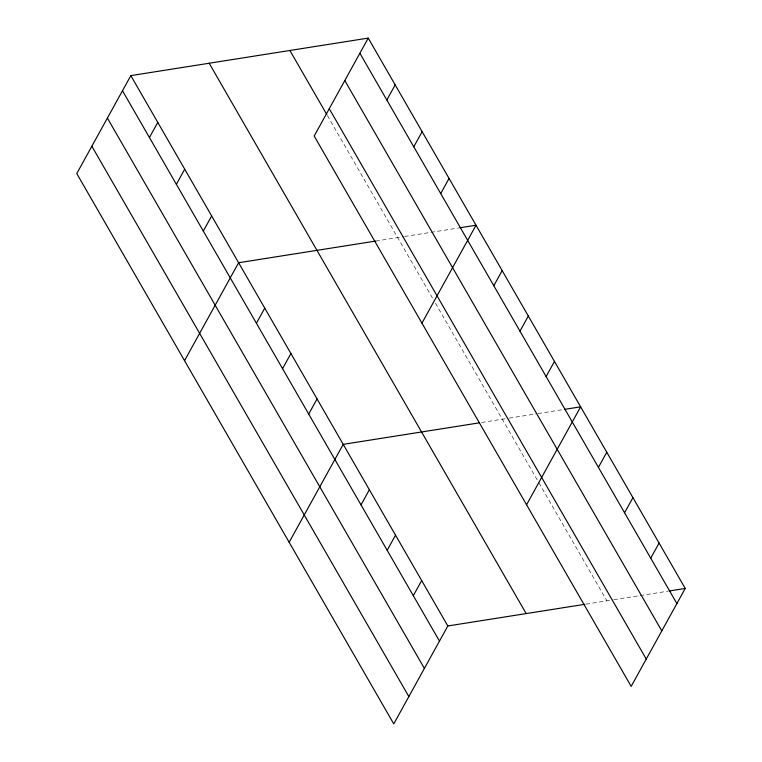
<?xml version="1.0" encoding="UTF-8"?>
<svg xmlns="http://www.w3.org/2000/svg" width="762" height="762" viewBox="0 0 762 762"><rect width="100%" height="100%" fill="white"/><g stroke="black" fill="none" stroke-linecap="round" stroke-linejoin="round"><path stroke-width="0.57" stroke-dasharray="3.81 2.86" d="M375.761 241.059L403.431 236.687M404.584 236.506L458.734 227.952M481.527 422.491L508.044 418.3M509.197 418.119L536.848 413.756M537.991 413.566L563.347 409.565M586.13 604.114L612.648 599.923M613.801 599.742L667.95 591.179M327.384 115.567L433.121 299.142M435.445 303.181L538.315 481.775M538.896 482.784L606.885 600.827"/><path stroke-width="1.14" d="M368.237 38.1L314.173 136.036L631.174 686.381L685.228 588.454L368.237 38.1L130.826 75.619L76.771 173.546L393.763 723.9L447.827 625.964L584.978 604.295M149.419 137.522L157.772 122.396M176.365 184.309L184.718 169.174M203.311 231.086L211.665 215.951M184.547 360.674L238.611 262.738L375.761 241.059M256.413 323.269L264.766 308.134M386.829 100.013L395.183 84.877M282.559 368.675L290.913 353.539M413.776 146.79L422.129 131.664M308.715 414.08L317.068 398.945M440.722 193.567L449.066 178.441M289.16 542.287L343.214 444.351L479.222 422.862M421.948 323.155L476.012 225.219L459.886 227.771M361.017 504.882L369.37 489.756M493.814 285.75L502.168 270.624M387.172 550.288L395.526 535.153M519.97 331.156L528.323 316.03M413.318 595.693L421.672 580.558M546.116 376.561L554.469 361.426M526.561 504.768L580.625 406.832L564.49 409.385M598.427 467.373L606.781 452.237M624.573 512.769L632.927 497.643M650.729 558.175L659.082 543.049M669.103 590.998L685.228 588.454M359.883 53.235L676.885 603.58M344.795 80.553L661.797 630.907M329.26 108.709L646.252 659.063M289.893 50.483L326.793 114.548M209.179 63.236L526.171 613.581M130.826 75.619L447.827 625.964M122.482 90.745L439.474 641.099M107.394 118.072L424.386 668.417M91.85 146.228L408.851 696.573"/></g></svg>
